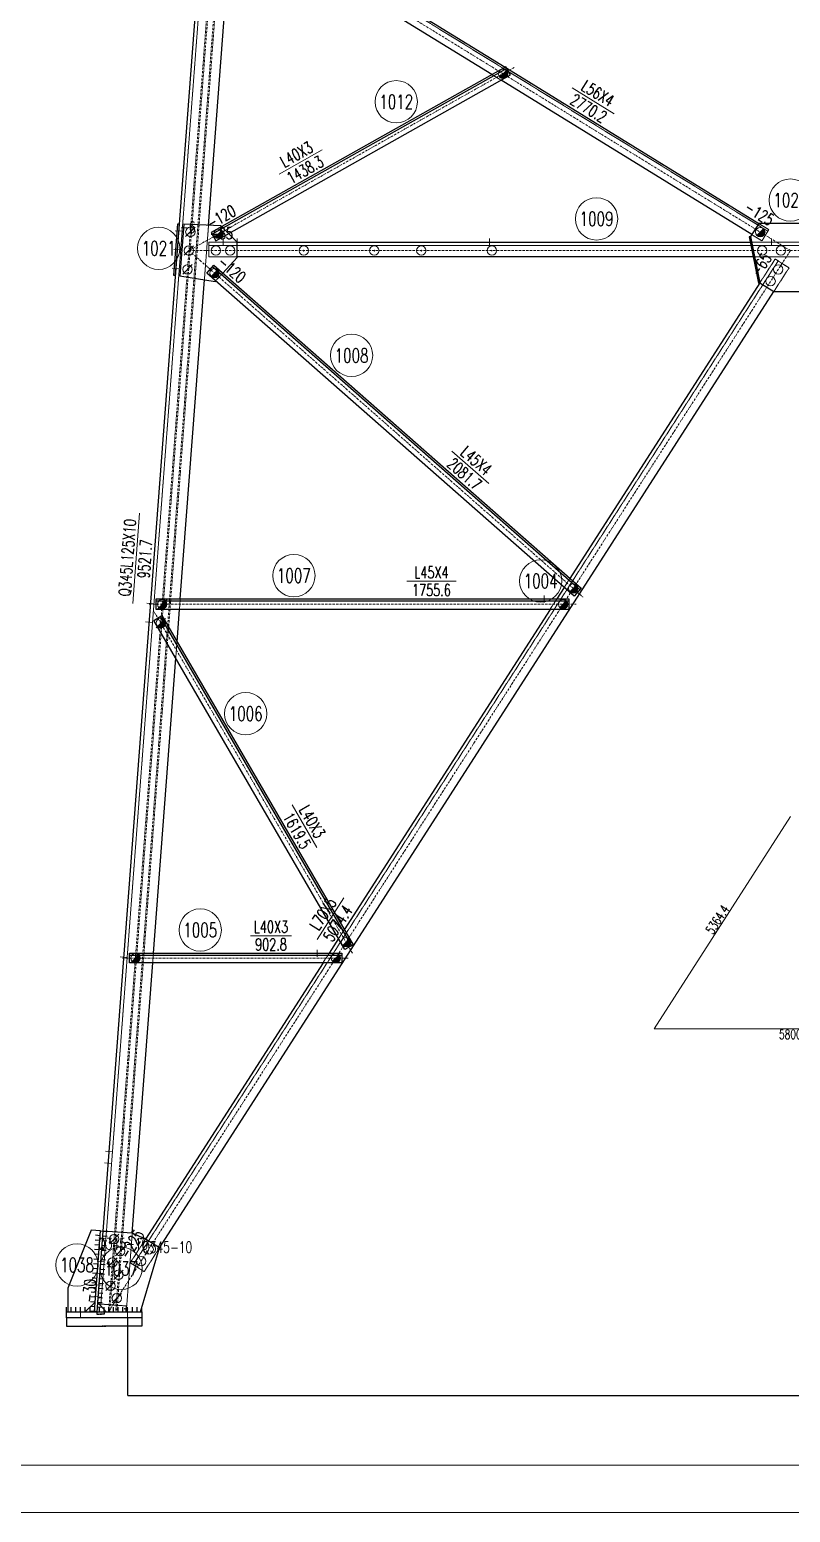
# Model space of a CAD drawing. Extents: x -13400 to 20340, y -61006 to 71674.
# Drawn here: x -8559 to -5323, y -61006 to -54700 of the extents above; entities that cross this region are included whole.
import ezdxf
from ezdxf.enums import TextEntityAlignment as Align

# ---------------------------------------------------------------- set-up
doc = ezdxf.new("R2010")
doc.units = 0
doc.header["$MEASUREMENT"] = 0
doc.linetypes.add('Dash', pattern=[2.75, 2, -0.75])
doc.linetypes.add('DashDot', pattern=[15.6, 9, -3, 0.6, -3])
doc.layers.get('0').update_dxf_attribs({"linetype": 'CONTINUOUS', "lineweight": 25})
doc.layers.get('Defpoints').update_dxf_attribs({"linetype": 'CONTINUOUS'})
doc.styles.get("Standard").update_dxf_attribs({"font": 'simplex.shx', "width": 0.7, "height": 3, "bigfont": 'gbhzfs.shx'})
doc.dimstyles.new('ISO-25', dxfattribs={"dimtxt": 2.5, "dimasz": 2.5, "dimexe": 1.25, "dimexo": 0.625, "dimtad": 2, "dimtxsty": 'Standard', "dimcen": 2.5, "dimadec": 0, "dimazin": 0, "dimtfac": 1, "dimtmove": 0, "dimatfit": 3, "dimfxl": 0, "dimarcsym": 0})

# ---------------------------------------------------------------- blocks, each defined once
blk = doc.blocks.new('M16X50S')
at = {"color": 3, "linetype": 'Continuous', "lineweight": 13}
blk.add_line((-1, -1), (1, 1), dxfattribs=at)
blk.add_circle((0, 0), 1, dxfattribs=at)
for radius, end in [(0.9000055110942379, 44.99999999999999), (0.80002061223446, 44.99999999999999), (0.7000357133746821, 45.00000000000003), (0.600050814514905, 44.99999999999999), (0.500065915655126, 44.99999999999999), (0.399939595439111, 45.00000000000003), (0.299954696579333, 45.00000000000003), (0.199969797719556, 45.00000000000003), (0.09998489885977802, 45.00000000000003)]:
    blk.add_arc((0, 0), radius, 225, end, dxfattribs=at)
blk = doc.blocks.new('M20X55S')
at = {"color": 3, "linetype": 'Continuous', "lineweight": 13}
blk.add_line((-1, -1), (1, 1), dxfattribs=at)
blk.add_circle((0, 0), 1, dxfattribs=at)
blk = doc.blocks.new('M20X45S')
at = {"color": 3, "linetype": 'Continuous', "lineweight": 13}
blk.add_circle((0, 0), 1, dxfattribs=at)
blk = doc.blocks.new('DefaultBolt')
at = {"color": 3, "linetype": 'Continuous', "lineweight": 13}
for p, q in [((-0.1, -0.1), (0.1, 0.1)), ((0.1, -0.1), (-0.1, 0.1))]:
    blk.add_line(p, q, dxfattribs=at)
blk.add_circle((0, 0), 1, dxfattribs=at)
blk = doc.blocks.new('M16X40S')
at = {"color": 3, "linetype": 'Continuous', "lineweight": 13}
blk.add_line((-0.707, -0.707), (0.707, 0.707), dxfattribs=at)
blk.add_circle((0, 0), 1, dxfattribs=at)
for radius, end in [(0.9000055110942379, 44.99999999999999), (0.80002061223446, 44.99999999999999), (0.7000357133746821, 45.00000000000003), (0.600050814514905, 44.99999999999999), (0.500065915655126, 44.99999999999999), (0.399939595439111, 45.00000000000003), (0.299954696579333, 45.00000000000003), (0.199969797719556, 45.00000000000003), (0.09998489885977802, 45.00000000000003)]:
    blk.add_arc((0, 0), radius, 225, end, dxfattribs=at)
blk = doc.blocks.new('*D50')
at = {"color": 0, "linetype": 'Continuous', "lineweight": -2}
for p, q in [((-8401.923531296372, -60178.67717207596), (-8401.923531296372, -60214.218514808)), ((-8401.743531296372, -60214.03851480799), (-8249.213531296373, -60214.03851480799)), ((-8082.103531296374, -60214.03851480799), (-8234.633531296371, -60214.03851480799)), ((-8081.923531296374, -60178.67717207596), (-8081.923531296374, -60214.218514808))]:
    blk.add_line(p, q, dxfattribs=at)
at = {"color": 0, "linetype": 'Continuous'}
for points in [[(-8401.743531296372, -60214.008514808), (-8401.743531296372, -60214.06851480799), (-8401.923531296372, -60214.03851480799)], [(-8082.103531296374, -60214.008514808), (-8082.103531296374, -60214.06851480799), (-8081.923531296374, -60214.03851480799)]]:
    blk.add_solid(points, dxfattribs=at)
at = {"layer": 'Defpoints', "color": 0, "linetype": 'Continuous'}
for p in [(-8401.923531296372, -60178.61467207596), (-8081.923531296374, -60178.61467207596), (-8081.923531296374, -60214.03851480799)]:
    blk.add_point(p, dxfattribs=at)
at = {"color": 0, "linetype": 'Continuous', "insert": (-8241.923531296372, -60214.03851480799), "char_height": 3, "attachment_point": 5}
blk.add_mtext('\\A1;320.0000', dxfattribs=at)
blk = doc.blocks.new('*D51')
at = {"color": 0, "linetype": 'Continuous', "lineweight": -2}
for p, q in [((-8273.012245775111, -60152.75179131074), (-8273.012245775111, -60162.84312091996)), ((-8241.923531296372, -60152.75179131074), (-8241.923531296372, -60162.84312091996)), ((-8272.832245775111, -60162.66312091995), (-8263.557888535743, -60162.66312091995)), ((-8242.103531296372, -60162.66312091995), (-8251.377888535742, -60162.66312091995))]:
    blk.add_line(p, q, dxfattribs=at)
at = {"color": 0, "linetype": 'Continuous'}
for points in [[(-8272.832245775111, -60162.63312091996), (-8272.832245775111, -60162.69312091995), (-8273.012245775111, -60162.66312091995)], [(-8242.103531296372, -60162.63312091996), (-8242.103531296372, -60162.69312091995), (-8241.923531296372, -60162.66312091995)]]:
    blk.add_solid(points, dxfattribs=at)
at = {"layer": 'Defpoints', "color": 0, "linetype": 'Continuous'}
for p in [(-8273.012245775111, -60152.68929131074), (-8241.923531296372, -60152.68929131074), (-8273.012245775111, -60162.66312091995)]:
    blk.add_point(p, dxfattribs=at)
at = {"color": 0, "linetype": 'Continuous', "insert": (-8257.467888535743, -60162.66312091995), "char_height": 3, "attachment_point": 5}
blk.add_mtext('\\A1;31.0887', dxfattribs=at)
blk = doc.blocks.new('*D52')
at = {"color": 0, "linetype": 'Continuous', "lineweight": -2}
for p, q in [((-8141.923531296374, -60178.67717207596), (-8141.923531296374, -60509.35064166849)), ((-2303.814784516104, -60178.67717207596), (-2303.814784516104, -60509.35064166849)), ((-8141.743531296373, -60509.17064166849), (-5230.959157906239, -60509.17064166849)), ((-2303.994784516104, -60509.17064166849), (-5214.779157906239, -60509.17064166849))]:
    blk.add_line(p, q, dxfattribs=at)
at = {"color": 0, "linetype": 'Continuous'}
for points in [[(-8141.743531296373, -60509.14064166849), (-8141.743531296373, -60509.20064166849), (-8141.923531296374, -60509.17064166849)], [(-2303.994784516104, -60509.14064166849), (-2303.994784516104, -60509.20064166849), (-2303.814784516104, -60509.17064166849)]]:
    blk.add_solid(points, dxfattribs=at)
at = {"layer": 'Defpoints', "color": 0, "linetype": 'Continuous'}
for p in [(-8141.923531296374, -60178.61467207596), (-2303.814784516104, -60178.61467207596), (-2303.814784516104, -60509.17064166849)]:
    blk.add_point(p, dxfattribs=at)
at = {"color": 0, "linetype": 'Continuous', "insert": (-5222.869157906239, -60509.17064166849), "char_height": 3, "attachment_point": 5}
blk.add_mtext('\\A1;5838.1087', dxfattribs=at)
blk = doc.blocks.new('*D53')
at = {"color": 0, "linetype": 'Continuous', "lineweight": -2}
for p, q in [((-8145.880917807413, -60128.43679761992), (-8148.138131482825, -60128.43679761992)), ((-8145.880917807413, -60152.68929131074), (-8148.138131482825, -60152.68929131074)), ((-8147.958131482825, -60128.61679761992), (-8147.958131482825, -60138.97304446534)), ((-8147.958131482825, -60152.50929131074), (-8147.958131482825, -60142.15304446533))]:
    blk.add_line(p, q, dxfattribs=at)
at = {"color": 0, "linetype": 'Continuous'}
for points in [[(-8147.988131482824, -60128.61679761992), (-8147.928131482825, -60128.61679761992), (-8147.958131482825, -60128.43679761992)], [(-8147.988131482824, -60152.50929131074), (-8147.928131482825, -60152.50929131074), (-8147.958131482825, -60152.68929131074)]]:
    blk.add_solid(points, dxfattribs=at)
at = {"layer": 'Defpoints', "color": 0, "linetype": 'Continuous'}
for p in [(-8147.958131482825, -60152.68929131074), (-8145.818417807413, -60128.43679761992), (-8145.818417807413, -60152.68929131074)]:
    blk.add_point(p, dxfattribs=at)
at = {"color": 0, "linetype": 'Continuous', "insert": (-8147.958131482815, -60140.56304446534), "char_height": 3, "attachment_point": 5}
blk.add_mtext('\\A1;24.2525', dxfattribs=at)

msp = doc.modelspace()

# ---------------------------------------------------------------- linework, layer by layer
at = {"color": 1, "linetype": 'Dash', "lineweight": 20}
for p, q in [((-7536.689958374927, -50625.56978845724), (-8255.50452278749, -60120.13267970776)), ((-7778.138178507208, -54105.27443202071), (-5418.858517345407, -55557.1895918681)), ((-6536.675613342385, -54859.88457295142), (-6529.490836227833, -54864.30612881207)), ((-6553.522792153977, -54915.27141658212), (-6592.477677673395, -54891.29834133936)), ((-7815.364291788088, -55763.58717228189), (-7797.853953314139, -55532.29941307539)), ((-7712.304452706274, -55567.60747499111), (-7741.65926925617, -55538.23004156318)), ((-5457.247507285633, -55524.1712435606), (-5414.665675981805, -55550.37636346302)), ((-5414.665675981805, -55550.37636346302), (-5444.015565527011, -55598.06896229852)), ((-7796.202491239572, -55603.73725177929), (-7676.202491239572, -55603.7372517793)), ((-7796.202491239572, -55666.73725177929), (-7796.202491239572, -55603.73725177929)), ((-5493.252417995987, -55603.73725177929), (-5152.498738944822, -55603.73725177929)), ((-5444.015565527011, -55598.06896229852), (-5486.597715388034, -55571.86364635405)), ((-7796.202491239572, -55618.73725177929), (-2849.535824572904, -55618.73725177929)), ((-7676.202491239594, -55666.73725177929), (-7796.202491239572, -55666.73725177929)), ((-5165.190236018778, -55666.73725177929), (-5480.556268890536, -55666.73725177929)), ((-5387.452923118872, -55675.49927977946), (-5452.325100786248, -55776.45273719769)), ((-5328.563406291577, -55713.34138341877), (-5387.452923118872, -55675.49927977946)), ((-5374.833740941594, -55683.60830198788), (-8118.059379678187, -59952.58959206763)), ((-7767.977112503921, -55768.54734197916), (-7737.341271954907, -55735.56294905775)), ((-5393.435583958953, -55814.29484083698), (-5328.563406291577, -55713.34138341877)), ((-6260.299538012609, -57033.81476629078), (-6284.902550816258, -57072.10173760486)), ((-7921.542324756976, -57166.05459796104), (-7918.135463821931, -57121.05459794582)), ((-6316.359404995786, -57121.05459078651), (-6345.276175932349, -57166.05459091576)), ((-7937.258286708966, -57373.64108345693), (-7931.923470807998, -57303.17542013754)), ((-7220.555030202332, -58528.15510489384), (-7244.852621705255, -58565.96678252447)), ((-8035.279797810501, -58668.37194719438), (-8032.251476987823, -58628.37194729276)), ((-7284.953878408623, -58628.37197156835), (-7310.657674186301, -58668.37197073337)), ((-8247.05920480505, -59809.88491323043), (-8270.46171892114, -60119.00029999247)), ((-8145.818417807413, -60128.43679761992), (-8122.415903691324, -59819.32141085788)), ((-8065.806384188083, -59843.52711244099), (-8130.678561855464, -59944.48056985921)), ((-8071.78904502817, -59982.32267349851), (-8006.916867360789, -59881.3692160803)), ((-8130.678561855464, -59944.48056985921), (-8071.78904502817, -59982.32267349851)), ((-8396.923531296372, -60152.68929131075), (-8323.041028085085, -60152.68929131075)), ((-8263.716146124887, -60119.51099395772), (-8145.818417807413, -60128.43679761992)), ((-8232.954763759259, -60152.68929131075), (-8086.923531296374, -60152.68929131075))]:
    msp.add_line(p, q, dxfattribs=at)
at = {"color": 2, "linetype": 'DashDot', "lineweight": 15}
for p, q in [((-7499.525074632495, -50598.29761552564), (-8222.869157906238, -60152.68929131075)), ((-7494.539342587947, -50598.67507543074), (-8217.88342586169, -60153.06675121584)), ((-7469.610682365201, -50600.56237495623), (-8192.954765638944, -60154.95405074133)), ((-7464.624950320654, -50600.93983486132), (-8187.969033594396, -60155.33151064644)), ((-7814.169786089125, -54106.58418161207), (-5322.884353367266, -55639.73650213629)), ((-6497.156701479313, -54860.58876687969), (-7881.221044884784, -55639.7476965535)), ((-5322.869068468726, -55639.73720883091), (-8222.86913656815, -60152.68935433803)), ((-7881.208896076989, -55639.73155007664), (-6204.976884251406, -57113.0624692027)), ((-7881.202491239572, -55639.73725177929), (-2764.535824572904, -55639.73725177929)), ((-8050.091380128461, -57144.05459853561), (-6234.5357578352, -57144.05459042079)), ((-8028.750802848333, -57176.26443497279), (-7185.334264518457, -58628.63154358663)), ((-8163.980269017349, -58648.37194301361), (-7201.202447201677, -58648.37197428897))]:
    msp.add_line(p, q, dxfattribs=at)
at = {"color": 7, "linetype": 'Continuous', "lineweight": 30}
for p, q in [((-6529.185489324072, -54864.84855322439), (-7782.538639847884, -55570.42362559611)), ((-7781.173830406149, -55707.68714670017), (-6217.607269458973, -57081.99031124013)), ((-8020.091380195503, -57129.05459840151), (-6264.535757902244, -57129.05459055487)), ((-8003.308176675489, -57196.18108060976), (-7190.022617514669, -58596.66250628202)), ((-8133.980268627536, -58636.37194398815), (-7231.202446811863, -58636.37197331444)), ((-8258.557154568185, -59829.2949692373), (-8278.49975515681, -59827.78515441807)), ((-8257.030505099365, -59809.13000582081), (-8276.97310568799, -59807.62019100158)), ((-8248.585854273873, -59830.04987664691), (-8228.643253685248, -59831.55969146615)), ((-8247.05920480505, -59809.88491323043), (-8227.116604216426, -59811.39472804966)), ((-8263.13710297465, -59889.78985948678), (-8283.079703563275, -59888.28004466754)), ((-8261.610453505826, -59869.62489607027), (-8281.553054094455, -59868.11508125105)), ((-8260.083804037007, -59849.45993265379), (-8280.026404625632, -59847.95011783456)), ((-8253.165802680336, -59890.54476689638), (-8233.22320209171, -59892.05458171562)), ((-8251.639153211516, -59870.3798034799), (-8231.696552622889, -59871.88961829913)), ((-8250.112503742694, -59850.21484006341), (-8230.169903154067, -59851.72465488264)), ((-8269.243700849936, -59970.44971315273), (-8289.18630143856, -59968.9398983335)), ((-8267.717051381112, -59950.28474973623), (-8287.659651969738, -59948.774934917)), ((-8266.190401912292, -59930.11978631975), (-8286.133002500917, -59928.60997150051)), ((-8264.66375244347, -59909.95482290326), (-8284.606353032097, -59908.44500808403)), ((-8257.7457510868, -59951.03965714585), (-8237.803150498177, -59952.54947196509)), ((-8256.219101617979, -59930.87469372937), (-8236.276501029353, -59932.3845085486)), ((-8254.692452149158, -59910.70973031287), (-8234.749851560533, -59912.21954513211)), ((-8273.8236492564, -60030.9446034022), (-8293.766249845026, -60029.43478858296)), ((-8272.296999787579, -60010.77963998571), (-8292.239600376204, -60009.26982516647)), ((-8270.770350318757, -59990.61467656922), (-8290.712950907382, -59989.10486174998)), ((-8263.852348962086, -60031.69951081181), (-8243.90974837346, -60033.20932563105)), ((-8262.325699493264, -60011.53454739533), (-8242.38309890464, -60013.04436221455)), ((-8260.799050024441, -59991.36958397883), (-8240.856449435818, -59992.87939879806)), ((-8259.272400555621, -59971.20462056234), (-8239.329799966998, -59972.71443538158)), ((-8278.403597662864, -60091.43949365166), (-8298.34619825149, -60089.92967883243)), ((-8276.876948194042, -60071.27453023518), (-8296.819548782667, -60069.76471541593)), ((-8275.350298725221, -60051.10956681869), (-8295.292899313847, -60049.59975199945)), ((-8268.432297368552, -60092.19440106129), (-8248.489696779925, -60093.70421588052)), ((-8266.90564789973, -60072.02943764479), (-8246.963047311105, -60073.53925246402)), ((-8265.378998430908, -60051.8644742283), (-8245.43639784228, -60053.37428904753)), ((-8381.923531296372, -60152.68929131075), (-8381.923531296372, -60132.74669072212)), ((-8361.923531296372, -60152.68929131075), (-8361.923531296372, -60132.74669072212)), ((-8341.923531296372, -60152.68929131075), (-8341.923531296372, -60132.74669072212)), ((-8321.923531296372, -60152.68929131075), (-8321.923531296372, -60132.74669072212)), ((-8282.983546069328, -60151.93438390113), (-8302.926146657954, -60150.42456908189)), ((-8301.923531296372, -60152.68929131075), (-8301.923531296372, -60132.74669072212)), ((-8281.456896600506, -60131.76942048465), (-8301.399497189132, -60130.25960566541)), ((-8279.930247131686, -60111.60445706816), (-8299.87284772031, -60110.09464224891)), ((-8281.923531296372, -60152.68929131075), (-8281.923531296372, -60132.74669072212)), ((-8273.012245775015, -60152.68929131075), (-8253.06964518639, -60154.19910612998)), ((-8271.485596306193, -60132.52432789426), (-8251.54299571757, -60134.03414271349)), ((-8269.95894683737, -60112.35936447776), (-8250.016346248747, -60113.869179297)), ((-8261.923531296374, -60152.68929131075), (-8261.923531296374, -60132.74669072212)), ((-8241.923531296374, -60152.68929131075), (-8241.923531296374, -60132.74669072212)), ((-8221.923531296374, -60152.68929131075), (-8221.923531296374, -60132.74669072212)), ((-8201.923531296374, -60152.68929131075), (-8201.923531296374, -60132.74669072212)), ((-8181.923531296374, -60152.68929131075), (-8181.923531296374, -60132.74669072212)), ((-8161.923531296374, -60152.68929131075), (-8161.923531296374, -60132.74669072212)), ((-8141.923531296374, -60152.68929131075), (-8141.923531296374, -60132.74669072212)), ((-8121.923531296374, -60152.68929131075), (-8121.923531296374, -60132.74669072212)), ((-8101.923531296374, -60152.68929131075), (-8101.923531296374, -60132.74669072212)), ((-8081.923531296374, -60152.68929131075), (-8081.923531296374, -60132.74669072212))]:
    msp.add_line(p, q, dxfattribs=at)
at = {"color": 7, "linetype": 'Continuous', "lineweight": 13}
for p, q in [((-6251.207606523849, -54947.49900224171), (-6072.36107731345, -55057.56225219098)), ((-7313.9717204294, -55211.39575431035), (-7496.96739046372, -55314.41315453327)), ((-6762.866971232686, -56492.22793586556), (-6605.135340002916, -56630.8667922861)), ((-8091.110638438906, -56756.53342061735), (-8120.175051131468, -57140.43478804763)), ((-6954.720965704308, -57046.05459363973), (-6744.720965704308, -57046.05459270112)), ((-7442.071822711606, -57997.35423139299), (-7336.613395619907, -58178.9541216885)), ((-7222.602771037367, -58392.60742021625), (-7336.129081955273, -58569.27597069813)), ((-7619.628384720871, -58553.37196069662), (-7444.628384720872, -58553.3719663814))]:
    msp.add_line(p, q, dxfattribs=at)
at = {"color": 1, "linetype": 'Continuous', "lineweight": 18}
for p, q in [((-5322.870788595172, -58046.64506437496), (-5902.870091380215, -58949.23549409834)), ((-5902.870091380215, -58949.23549409834), (-4742.870088076757, -58949.23549409834))]:
    msp.add_line(p, q, dxfattribs=at)
at = {"color": 3, "linetype": 'Continuous', "lineweight": 30}
for p, q in [((-8401.923531296372, -60152.68929131075), (-8401.923531296372, -60132.74669072212)), ((-8241.923531296372, -60152.68929131075), (-8241.923531296372, -60132.74669072212))]:
    msp.add_line(p, q, dxfattribs=at)
at = {"color": 7, "linetype": 'Continuous', "lineweight": 18}
for p, q in [((-12900.26316492389, -60806.00647825521), (3219.73683507611, -60806.00647825521)), ((-13400.26316492389, -61006.00647825521), (3419.73683507611, -61006.00647825521))]:
    msp.add_line(p, q, dxfattribs=at)
at = {"color": 7, "linetype": 'Continuous', "lineweight": 30}
for points in [[(-7551.647154508577, -50624.43740874194), (-8247.05920480505, -59809.88491323043)], [(-7797.853953314139, -55532.29941307538), (-7691.171479644438, -54123.16901171945)], [(-7693.069023281986, -54148.23298273166), (-6536.675613342385, -54859.88457295141)], [(-6592.477677673395, -54891.29834133935), (-7697.825568474691, -54211.06047637618)], [(-6533.109855503021, -54857.87722981392), (-7786.463006026836, -55563.45230218563)], [(-6513.488024608267, -54892.73384686631), (-6533.109855503021, -54857.87722981392)], [(-7766.841175132082, -55598.30891923803), (-6513.488024608267, -54892.73384686631)], [(-5486.597715388034, -55571.86364635405), (-6553.522792153977, -54915.27141658212)], [(-6529.490836227833, -54864.30612881207), (-5457.247507285633, -55524.1712435606)], [(-7945.461016743125, -55745.18715930822), (-7928.852780918804, -55525.81494934806)], [(-7922.870000742216, -55526.26789379383), (-7939.478236566539, -55745.64010375399)], [(-7928.852780918804, -55525.81494934806), (-7922.870000742216, -55526.26789379383)], [(-7902.812765594705, -55527.78638736862), (-7919.421001419025, -55747.15859732879)], [(-7745.328581371078, -55534.55790236928), (-7902.812765594705, -55527.78638736862)], [(-7741.65926925617, -55538.23004156318), (-7745.328581371078, -55534.55790236928)], [(-5457.247946485702, -55524.17124355923), (-5491.838831910181, -55580.38028718693)], [(-5188.505283641736, -55524.17208295091), (-5457.247946485702, -55524.17124355923)], [(-7786.463006026836, -55563.45230218563), (-7766.841175132082, -55598.30891923803)], [(-7676.202491239572, -55603.73725177929), (-7712.304452706274, -55567.60747499111)], [(-7676.202491239572, -55603.73725177929), (-5493.252417995987, -55603.73725177929)], [(-7676.202491239572, -55669.73725177929), (-7676.202491239572, -55603.73725177929)], [(-5491.838831910181, -55580.38028718693), (-5497.720583365826, -55581.56561406759)], [(-5497.720583365826, -55581.56561406759), (-5458.20685224189, -55777.63806407835)], [(-5491.838831910181, -55580.38028718693), (-5452.325100786248, -55776.45273719769)], [(-5452.325100786248, -55776.45273719769), (-5491.838831910181, -55580.38028718693)], [(-7737.341271954907, -55735.56294905775), (-7676.202491239572, -55669.73725177929)], [(-5480.556268890536, -55666.73725177929), (-7676.202491239593, -55666.73725177929)], [(-7805.600502660831, -55735.47811074539), (-7775.892387756489, -55701.67828960931)], [(-6242.033941713654, -57109.78127528534), (-7805.600502660831, -55735.47811074539)], [(-7775.892387756489, -55701.67828960931), (-6212.325826809311, -57075.98145414927)], [(-7939.478236566539, -55745.64010375399), (-7945.461016743125, -55745.18715930822)], [(-7919.421001419025, -55747.15859732879), (-7770.019461775122, -55770.74625833454)], [(-7918.135463821932, -57121.05459794581), (-7815.364291788088, -55763.58717228189)], [(-7770.019461775122, -55770.74625833454), (-7767.977112503921, -55768.54734197916)], [(-5452.325100786248, -55776.45273719769), (-6260.299538012609, -57033.81476629079)], [(-5458.20685224189, -55777.63806407835), (-5452.325100786248, -55776.45273719769)], [(-5452.325100786248, -55776.45273719769), (-5393.435583958953, -55814.29484083699)], [(-8006.916867360789, -59881.3692160803), (-5393.435583958953, -55814.29484083699)], [(-5393.435583958953, -55814.29484083699), (-5252.302731853523, -55814.29484083699)], [(-8020.091380231261, -57121.05459840152), (-6264.535757938001, -57121.05459055488)], [(-8020.09138003013, -57166.05459840152), (-8020.091380231261, -57121.05459840152)], [(-6284.902550816258, -57072.10173760487), (-6316.359404995786, -57121.05459078651)], [(-6264.535757938001, -57121.05459055488), (-6264.535757736869, -57166.05459055488)], [(-6212.325826809311, -57075.98145414927), (-6242.033941713654, -57109.78127528534)], [(-8030.980540910998, -57212.25093616659), (-7996.390085616612, -57192.16361672055)], [(-6264.535757736869, -57166.05459055488), (-8020.09138003013, -57166.05459840152)], [(-7996.390085616612, -57192.16361672055), (-7183.104526455792, -58592.64504239282)], [(-7931.923470807998, -57303.17542013753), (-7921.542324756975, -57166.05459796104)], [(-6345.276175932349, -57166.05459091575), (-7220.555030202332, -58528.15510489384)], [(-7217.694981750179, -58612.73236183885), (-8030.980540910998, -57212.25093616659)], [(-8032.251476987823, -58628.37194729276), (-7937.258286708966, -57373.64108345694)], [(-7244.852621705255, -58565.96678252447), (-7284.953878408623, -58628.37197156835)], [(-8133.980268367659, -58628.37194398815), (-7231.202446551986, -58628.37197331444)], [(-8133.980269667039, -58668.37194398815), (-8133.980268367659, -58628.37194398815)], [(-7231.202446551986, -58628.37197331444), (-7231.202447851367, -58668.37197331444)], [(-7183.104526455792, -58592.64504239282), (-7217.694981750179, -58612.73236183885)], [(-7231.202447851367, -58668.37197331444), (-8133.980269667039, -58668.37194398815)], [(-8122.415903691324, -59819.32141085788), (-8035.2797978105, -58668.37194719438)], [(-7310.657674186301, -58668.37197073337), (-8065.806384188082, -59843.52711244099)], [(-8296.91652525054, -59806.11031417944), (-8396.923531296372, -60052.68929131074)], [(-8257.030832691624, -59809.12998101944), (-8296.91652525054, -59806.11031417944)], [(-8282.983546069328, -60151.93438390113), (-8257.030505099365, -59809.13000582081)], [(-8280.0213488443, -60112.80343495435), (-8257.030832691624, -59809.12998101944)], [(-8247.05920480505, -59809.88491323043), (-8273.012245775015, -60152.68929131074)], [(-8247.002050381554, -59809.88924027871), (-8269.935084518473, -60112.80343495435)], [(-8257.030505099365, -59809.13000582081), (-8247.05920480505, -59809.88491323043)], [(-8122.415903691324, -59819.32141085788), (-8247.002050381554, -59809.88924027871)], [(-8065.806384188082, -59843.52711244099), (-8122.415903691324, -59819.32141085788)], [(-8086.923531296374, -60152.68929131074), (-8006.916867360789, -59881.3692160803)], [(-8006.916867360789, -59881.3692160803), (-8065.806384188082, -59843.52711244099)], [(-8396.923531296372, -60052.68929131074), (-8396.923531296372, -60152.68929131074)], [(-8401.923531296372, -60152.68929131074), (-8081.923531296374, -60152.68929131074)], [(-8401.923531296372, -60178.61467207596), (-8401.923531296372, -60152.68929131074)], [(-8323.041028085085, -60152.68929131074), (-8280.0213488443, -60112.80343495435)], [(-8273.012245775015, -60152.68929131074), (-8282.983546069328, -60151.93438390113)], [(-8270.46171892114, -60119.00029999247), (-8263.716146124887, -60119.51099395772)], [(-8269.935084518473, -60112.80343495435), (-8232.954763759259, -60152.68929131074)], [(-8081.923531296374, -60152.68929131074), (-8081.923531296374, -60178.61467207596)], [(-8081.923531296374, -60178.61467207596), (-8401.923531296372, -60178.61467207596)]]:
    msp.add_lwpolyline(points, dxfattribs=at)
at = {"color": 3, "linetype": 'Continuous', "lineweight": 20}
for points in [[(-7939.977649337138, -55555.05856030023), (-7910.063257069842, -55557.32331973081)], [(-7736.202491239572, -55588.73725177929), (-7736.202491239572, -55618.73725177929)], [(-7676.202491239572, -55588.73725177929), (-7676.202491239572, -55618.73725177929)], [(-6602.035824572904, -55588.73725177929), (-6602.035824572904, -55618.73725177929)], [(-5402.869157906239, -55588.73725177929), (-5402.869157906239, -55618.73725177929)], [(-7946.017007818709, -55634.83027301302), (-7916.102615551416, -55637.09503244361)], [(-7952.056366300281, -55714.6019857258), (-7922.141974032986, -55716.86674515639)], [(-6369.535758005046, -57106.05459113592), (-6369.535757870957, -57136.05459113592)], [(-8059.9058967076, -57139.1476195235), (-8029.991504440304, -57141.41237895409)], [(-8065.94525518917, -57218.91933223628), (-8036.030862921874, -57221.18409166687)], [(-8173.794785596488, -58643.46496603399), (-8143.880393329192, -58645.72972546457)], [(-7336.202446064717, -58613.37196909145), (-7336.202447039255, -58643.37196909145)], [(-8240.123726443002, -59519.58007493128), (-8210.209334175708, -59521.84483436187)], [(-8236.34912739202, -59469.72275448579), (-8206.434735124727, -59471.98751391638)], [(-8264.281160369286, -59838.66692578243), (-8234.366768101992, -59840.93168521301)], [(-8268.05575942027, -59888.52424622791), (-8238.141367152974, -59890.7890056585)], [(-8271.83035847125, -59938.3815666734), (-8241.915966203956, -59940.64632610399)], [(-8275.604957522231, -59988.23888711889), (-8245.690565254938, -59990.50364654948)], [(-8283.154155624197, -60087.95352800987), (-8253.239763356902, -60090.21828744046)], [(-8279.379556573214, -60038.09620756439), (-8249.46516430592, -60040.36096699498)], [(-8341.923531296372, -60150.65198169335), (-8341.923531296372, -60180.65198169335)], [(-8341.923531296372, -60150.65198169335), (-8341.923531296372, -60180.65198169335)], [(-8141.923531296374, -60150.65198169335), (-8141.923531296374, -60180.65198169335)], [(-8141.923531296374, -60150.65198169335), (-8141.923531296374, -60180.65198169335)]]:
    msp.add_lwpolyline(points, dxfattribs=at)
at = {"color": 7, "linetype": 'Continuous', "lineweight": 13}
for centre in [(-6999.458270475474, -55006.7987933998), (-5322.876305846808, -55425.17166325555), (-6147.313602350683, -55504.73725177929), (-8009.834377988936, -55629.99878622776), (-7189.345681317876, -56085.4197379566), (-7434.906173242665, -57022.05459578597), (-6385.148071734433, -57044.97349656379), (-7639.683522376066, -57609.27464298237), (-7833.054324546467, -58529.37195376358), (-8357.186061932083, -59953.87263149558), (-8169.808596285891, -59968.44041410784)]:
    msp.add_circle(centre, 90.00000000002046, dxfattribs=at)

# ---------------------------------------------------------------- block references
at = {"color": 3, "linetype": 'Continuous', "lineweight": 13, "xscale": 20.00000000000454, "yscale": 20.00000000000454, "zscale": 20.00000000000454}
for name, p in [('M16X40S', (-6545.098458197153, -54887.57845296804)), ('M20X55S', (-7875.163132757963, -55559.96553906651)), ('M16X40S', (-7754.849582095756, -55568.6068900172)), ('M16X40S', (-5450.631656878815, -55561.12002879006)), ('M20X55S', (-7881.202491239572, -55639.73725177929)), ('M20X45S', (-7766.202491239572, -55639.73725177928)), ('M20X45S', (-7706.202491239572, -55639.73725177928)), ('DefaultBolt', (-7392.620090361235, -55639.73725177928)), ('DefaultBolt', (-7092.620090361235, -55639.73725177928)), ('DefaultBolt', (-6892.620090361235, -55639.73725177928)), ('DefaultBolt', (-6592.620090361235, -55639.73725177928)), ('M20X45S', (-5442.869157906239, -55639.73725177929)), ('M20X45S', (-5362.869157906239, -55639.73725177929)), ('M20X55S', (-7887.241849721142, -55719.50896449207)), ('M16X40S', (-7772.292489528552, -55735.46406695726)), ('M20X45S', (-5374.226209122066, -55719.65869595367)), ('M20X45S', (-5406.662297955755, -55770.13542466278)), ('M16X40S', (-6246.287638798675, -57076.7522848005)), ('M16X50S', (-7995.091380128441, -57144.05459828978)), ('M16X40S', (-6289.535757835189, -57144.05459066662)), ('M16X50S', (-8001.130738610031, -57223.82631100257)), ('M16X40S', (-7212.954328756759, -58581.06966755684)), ('M16X50S', (-8108.980269017346, -58648.37194480026)), ('M16X40S', (-7256.202447201675, -58648.37197250233)), ('M20X55S', (-8199.466643790149, -59843.5739045487)), ('M20X55S', (-8173.326850573838, -59895.69598442478)), ('M20X45S', (-8052.579670191284, -59887.6865286152)), ('M20X55S', (-8207.015841892113, -59943.28854543967)), ('M20X45S', (-8085.015759024971, -59938.16325732432)), ('M20X55S', (-8214.565039994079, -60043.00318633066)), ('M20X55S', (-8180.876048675802, -59995.41062531577)), ('M20X55S', (-8188.425246777766, -60095.12526620673))]:
    msp.add_blockref(name, p, dxfattribs=at)

# ---------------------------------------------------------------- texts
at = {"color": 7, "linetype": 'Continuous', "lineweight": 13, "width": 0.7}
for s, rotation, p in [('L56X4', 328.3916037664346, (-6142.130398026771, -54970.59361906757)), ('2770.2', 328.3916037664346, (-6181.438285810526, -55034.46763536512)), ('L40X3', 29.37733284631114, (-7423.865021910393, -55230.22637593518)), ('1438.3', 29.37733284631114, (-7387.074088982728, -55295.58253290843)), ('-120', 29.37733284631114, (-7743.85991581256, -55496.43509029136)), ('-125', 328.3916037664346, (-5454.627241826727, -55481.75160533116)), ('-65', 57.2754063748783, (-5447.38245629154, -55699.39386187888)), ('-120', 318.6860141991623, (-7698.558414926281, -55719.7247241361)), ('L45X4', 318.6860141991623, (-6659.244393197518, -56533.38084646244)), ('2081.7', 318.6860141991623, (-6708.757918038086, -56589.71388168923)), ('Q345L125X10', 85.67050911764748, (-8143.035835119304, -56945.65315504425)), ('9521.7', 85.67050911764748, (-8068.249854451071, -56951.31505362072)), ('L45X4', 2.56089469e-07, (-6849.720965871918, -57008.55459317043)), ('1755.6', 2.56089469e-07, (-6849.720965536698, -57083.55459317043)), ('L40X3', 300.1445306006059, (-7356.914057327272, -58069.32231456009)), ('1619.5', 300.1445306006059, (-7421.771161004245, -58106.98603852141)), ('L70X5', 57.2754063748783, (-7310.913881939514, -58460.66913993613)), ('5074.4', 57.2754063748783, (-7247.817971053127, -58501.21425097824)), ('L40X3', 359.9999981387749, (-7532.128383502704, -58515.87196353901)), ('902.8', 359.9999981387749, (-7532.128385939039, -58590.87196353901)), ('-225', 57.2754063748783, (-8124.384413659354, -59865.31849751087)), ('-30', 85.67050911764748, (-8303.891380251727, -60063.81916423647))]:
    msp.add_text(s, height=50.00000000001137, rotation=rotation, dxfattribs=at).set_placement(p, align=Align.MIDDLE_CENTER)
for s, height, p in [('1012', 60.00000000001364, (-6999.458270475474, -55006.7987933998)), ('1020', 60.00000000001364, (-5322.876305846808, -55425.17166325555)), ('1009', 60.00000000001364, (-6147.313602350683, -55504.73725177929)), ('-85', 50.00000000001137, (-7743.702491239572, -55566.23725177929)), ('1021', 60.00000000001364, (-8009.834377988936, -55629.99878622776)), ('1008', 60.00000000001364, (-7189.345681317876, -56085.4197379566)), ('1007', 60.00000000001364, (-7434.906173242665, -57022.05459578597)), ('1004', 60.00000000001364, (-6385.148071734433, -57044.97349656379)), ('1006', 60.00000000001364, (-7639.683522376066, -57609.27464298237)), ('1005', 60.00000000001364, (-7833.054324546467, -58529.37195376358)), ('1038', 60.00000000001364, (-8357.186061932083, -59953.87263149558)), ('1037', 60.00000000001364, (-8169.808596285891, -59968.44041410784))]:
    msp.add_text(s, height=height, dxfattribs=at).set_placement(p, align=Align.MIDDLE_CENTER)
for s, p in [('-6', (-7919.834377988936, -55539.99878622776)), ('Q345-10', (-8267.186061932083, -59863.87263149558)), ('Q345-10', (-8079.808596285891, -59878.44041410784))]:
    msp.add_text(s, height=48.00000000001092, dxfattribs=at).set_placement(p, align=Align.MIDDLE_LEFT)
at = {"color": 7, "linetype": 'Continuous', "lineweight": 20, "width": 0.7}
msp.add_text('5364.4', height=40.0000000000091, rotation=57.27543832884552, dxfattribs=at).set_placement((-5633.061138707203, -58484.96585496356), align=Align.MIDDLE_CENTER)
msp.add_text('5800', height=40.0000000000091, dxfattribs=at).set_placement((-5322.870089728486, -58973.23549409833), align=Align.MIDDLE_CENTER)

# ---------------------------------------------------------------- dimensions: what is measured, and where the dimension line sits
at = {"color": 0, "linetype": 'Continuous'}
for base, p1, p2, picture, middle in [((-8273.012245775111, -60162.66312091995), (-8241.923531296372, -60152.68929131074), (-8273.012245775111, -60152.68929131074), '*D51', (-8257.467888535743, -60162.66312091995)), ((-8081.923531296374, -60214.03851480799), (-8401.923531296372, -60178.61467207596), (-8081.923531296374, -60178.61467207596), '*D50', (-8241.923531296372, -60214.03851480799)), ((-2303.814784516104, -60509.17064166849), (-8141.923531296374, -60178.61467207596), (-2303.814784516104, -60178.61467207596), '*D52', (-5222.869157906239, -60509.17064166849))]:
    dim = msp.add_linear_dim(base=base, p1=p1, p2=p2, dimstyle='ISO-25', override={"dimtxt": 0.18, "dimasz": 0.18, "dimexe": 0.18, "dimexo": 0.0625, "dimgap": 0.09, "dimtad": 0, "dimtih": 1, "dimtoh": 1, "dimdec": 4, "dimzin": 0, "dimdsep": 46, "dimcen": 0.09, "dimtdec": 4, "dimtofl": 0, "dimtolj": 1, "dimtzin": 0}, dxfattribs=at)
    dim.commit()
    dim.dimension.update_dxf_attribs({"geometry": picture, "text_midpoint": middle})
dim = msp.add_linear_dim(base=(-8147.958131482825, -60152.68929131074), p1=(-8145.818417807413, -60128.43679761992), p2=(-8145.818417807413, -60152.68929131074), angle=90, dimstyle='ISO-25', override={"dimtxt": 0.18, "dimasz": 0.18, "dimexe": 0.18, "dimexo": 0.0625, "dimgap": 0.09, "dimtad": 0, "dimtih": 1, "dimtoh": 1, "dimdec": 4, "dimzin": 0, "dimdsep": 46, "dimcen": 0.09, "dimtdec": 4, "dimtofl": 0, "dimtolj": 1, "dimtzin": 0}, dxfattribs=at)
dim.commit()
dim.dimension.update_dxf_attribs({"geometry": '*D53', "text_midpoint": (-8147.958131482815, -60140.56304446534)})

doc.saveas('drawing.dxf')
